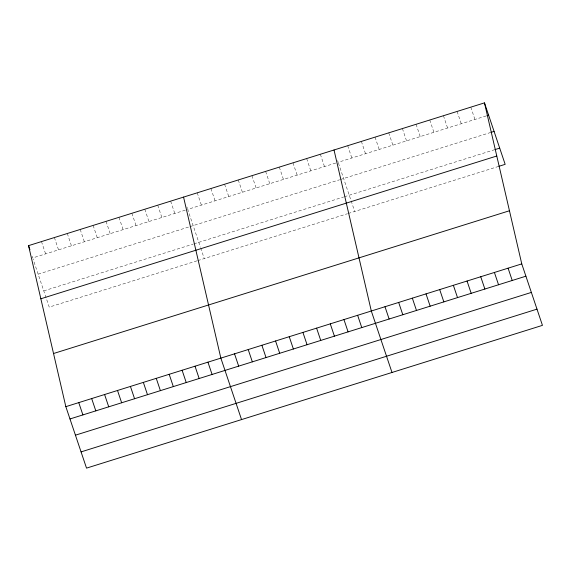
<?xml version="1.0" encoding="UTF-8"?>
<svg xmlns="http://www.w3.org/2000/svg" width="571" height="571" viewBox="0 0 571 571"><rect width="100%" height="100%" fill="white"/><g stroke="black" fill="none" stroke-linecap="round" stroke-linejoin="round"><path stroke-width="0.43" stroke-dasharray="2.85 2.14" d="M185.282 210.157L32.69 257.935L32.14 256.293M335.741 163.042L187.702 209.393L200.428 247.207M486.199 115.927L338.16 162.285L337.604 160.644M38.15 274.159L189.129 226.887M189.936 226.63L339.595 179.772M340.402 179.515L490.054 132.658M43.774 290.882L193.141 244.11M193.947 243.86L343.614 196.995M344.42 196.738L494.065 149.88M196.981 260.84L49.234 307.105L32.961 258.749M197.794 260.59L347.468 213.725M348.267 213.468L497.919 166.611M470.797 107.155L474.936 119.453M457.121 111.438L461.254 123.736M443.439 115.72L447.578 128.018M429.763 120.003L433.903 132.301M416.088 124.285L420.227 136.59M402.405 128.575L406.545 140.873M388.73 132.857L392.869 145.155M375.054 137.14L379.194 149.438M361.372 141.422L365.511 153.72M347.696 145.705L351.836 158.003M338.432 163.092L354.705 211.456M320.338 154.27L324.478 166.568M306.663 158.552L310.802 170.85M292.987 162.835L297.127 175.133M279.305 167.117L283.444 179.415M265.629 171.4L269.769 183.698M251.954 175.682L256.094 187.98M238.278 179.965L242.411 192.263M224.596 184.247L228.735 196.545M210.92 188.53L215.06 200.828M197.245 192.812L201.377 205.11M186.874 206.938L187.424 208.579M200.699 248.021L204.254 258.563M170.643 201.142L174.783 213.44M157.732 205.189L161.864 217.487M144.813 209.229L148.952 221.534M131.894 213.276L136.034 225.574M118.975 217.323L123.115 229.621M106.056 221.37L110.196 233.667M93.137 225.409L97.277 237.707M80.218 229.456L84.358 241.754M67.307 233.503L71.439 245.801M54.388 237.543L58.527 249.848M41.469 241.59L45.609 253.888"/><path stroke-width="0.86" d="M484.472 102.873L521.766 263.895L542.45 325.363L86.528 468.127L65.836 406.659L28.55 245.637L484.472 102.873L505.164 164.341L498.726 166.361M487.006 115.677L488.612 115.171M490.853 132.408L494.072 131.401M494.871 149.631L499.696 148.117M40.855 298.776L496.777 156.011M53.531 353.52L509.46 210.756M65.836 406.659L521.766 263.895M69.976 418.957L525.905 276.193M75.436 435.181L531.365 292.416M81.068 451.897L536.99 309.139M508.083 268.177L512.223 280.475M494.407 272.46L498.547 284.758M480.732 276.742L484.872 289.04M467.049 281.025L471.189 293.323M453.374 285.307L457.514 297.605M439.699 289.59L443.838 301.888M426.016 293.872L430.156 306.17M412.341 298.155L416.48 310.453M398.665 302.437L402.805 314.742M384.99 306.727L389.122 319.025M391.999 372.478L371.307 311.009L334.021 149.987M357.632 315.292L361.771 327.59M343.956 319.574L348.089 331.872M330.274 323.857L334.413 336.155M316.598 328.139L320.738 340.437M302.923 332.422L307.062 344.72M289.24 336.704L293.38 349.002M275.565 340.987L279.704 353.285M261.889 345.269L266.029 357.567M248.207 349.552L252.346 361.85M234.531 353.834L238.671 366.132M241.54 419.585L220.856 358.117L183.562 197.095M207.937 362.164L212.077 374.462M195.018 366.211L199.158 378.509M182.099 370.251L186.239 382.549M169.18 374.298L173.32 386.596M156.261 378.345L160.401 390.643M143.35 382.384L147.482 394.682M130.431 386.431L134.57 398.729M117.512 390.478L121.652 402.776M104.593 394.525L108.733 406.823M91.674 398.565L95.814 410.863M28.55 245.637L29.928 249.734M78.755 402.612L82.895 414.91"/></g></svg>
